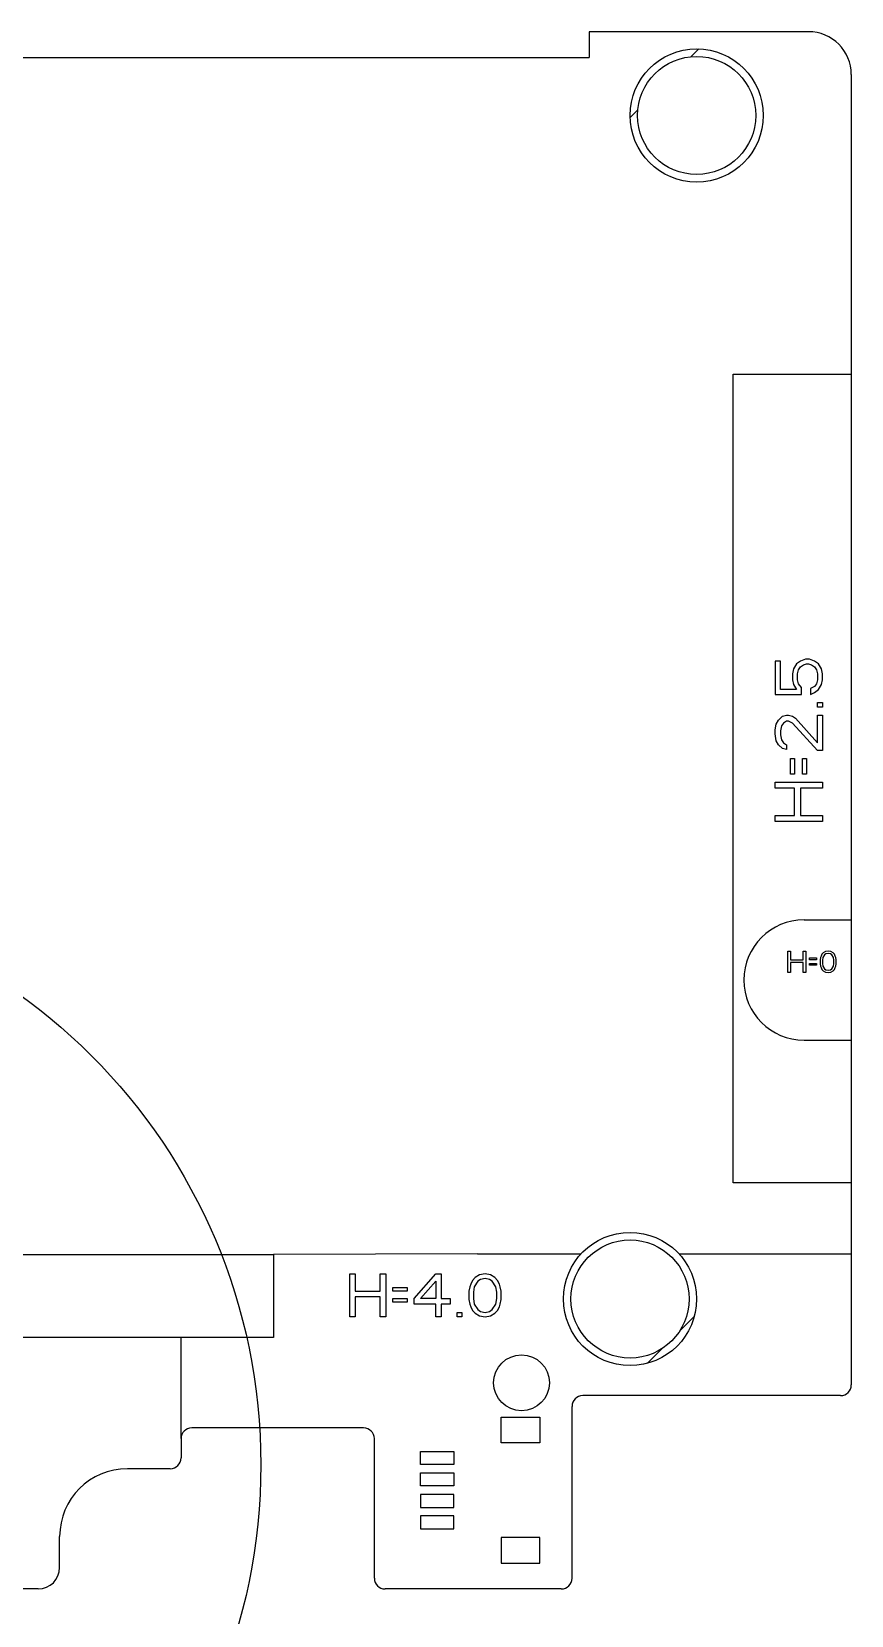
# Model space of a CAD drawing. Header units: millimetres. Extents: x 0 to 594, y 0 to 420.
# Drawn here: x 160.2 to 198.4, y 265.9 to 339.7 of the extents above; entities that cross this region are included whole.
import ezdxf

# ---------------------------------------------------------------- set-up
doc = ezdxf.new("R2010")
doc.units = ezdxf.units.MM
doc.header["$LTSCALE"] = 32.67
doc.layers.get('0').update_dxf_attribs({"linetype": 'CONTINUOUS'})
doc.layers.add('ASSEM_MEM', color=7, linetype='CONTINUOUS')

msp = doc.modelspace()

# ---------------------------------------------------------------- linework, layer by layer
at = {"color": 7, "linetype": 'CONTINUOUS'}
msp.add_circle((143.938, 272.953), 26.941, dxfattribs=at)
at = {"layer": 'ASSEM_MEM', "color": 7, "linetype": 'CONTINUOUS'}
for p, q in [((196.364, 339.674), (186.164, 339.674)), ((186.164, 339.674), (186.164, 338.474)), ((151.164, 338.474), (186.164, 338.474)), ((190.902, 338.512), (191.263, 338.873)), ((198.364, 337.674), (198.364, 323.73)), ((188.065, 335.675), (188.426, 336.036)), ((192.864, 323.73), (198.364, 323.73)), ((192.864, 286.083), (192.864, 323.73)), ((198.364, 323.73), (198.364, 298.324)), ((196.231, 310.466), (195.997, 310.375)), ((196.418, 310.466), (196.231, 310.466)), ((196.652, 310.375), (196.418, 310.466)), ((195.06, 310.375), (194.826, 310.375)), ((194.826, 310.375), (194.826, 308.816)), ((195.06, 309.045), (195.06, 310.375)), ((195.669, 310.008), (195.622, 309.779)), ((195.622, 309.779), (195.622, 309.504)), ((195.809, 310.237), (195.669, 310.008)), ((195.997, 310.375), (195.809, 310.237)), ((195.856, 309.779), (195.903, 309.962)), ((195.856, 309.504), (195.856, 309.779)), ((195.903, 309.962), (195.997, 310.1)), ((195.997, 310.1), (196.137, 310.191)), ((196.137, 310.191), (196.277, 310.237)), ((196.277, 310.237), (196.371, 310.237)), ((196.371, 310.237), (196.511, 310.191)), ((196.511, 310.191), (196.652, 310.1)), ((196.839, 310.237), (196.652, 310.375)), ((196.652, 310.1), (196.745, 309.962)), ((196.745, 309.962), (196.792, 309.779)), ((196.792, 309.779), (196.792, 309.504)), ((196.98, 310.008), (196.839, 310.237)), ((197.026, 309.779), (196.98, 310.008)), ((197.026, 309.504), (197.026, 309.779)), ((195.809, 309.045), (195.06, 309.045)), ((195.622, 309.504), (195.669, 309.275)), ((195.669, 309.275), (195.809, 309.045)), ((195.903, 309.32), (195.856, 309.504)), ((196.043, 309.137), (195.903, 309.32)), ((196.043, 308.816), (196.043, 309.137)), ((196.652, 309.183), (196.465, 309.091)), ((196.465, 309.091), (196.465, 308.816)), ((196.745, 309.32), (196.652, 309.183)), ((196.652, 308.908), (196.839, 309.045)), ((196.792, 309.504), (196.745, 309.32)), ((196.839, 309.045), (196.98, 309.275)), ((196.98, 309.275), (197.026, 309.504)), ((194.826, 308.816), (196.043, 308.816)), ((196.465, 308.816), (196.652, 308.908)), ((196.792, 308.45), (197.026, 308.45)), ((196.792, 308.22), (196.792, 308.45)), ((197.026, 308.22), (196.792, 308.22)), ((197.026, 308.45), (197.026, 308.22)), ((194.873, 307.441), (194.967, 307.625)), ((194.967, 307.625), (195.154, 307.808)), ((195.201, 307.487), (195.107, 307.35)), ((195.154, 307.808), (195.341, 307.854)), ((195.341, 307.579), (195.201, 307.487)), ((195.341, 307.854), (195.435, 307.854)), ((195.435, 307.579), (195.341, 307.579)), ((195.435, 307.854), (195.622, 307.808)), ((195.622, 307.487), (195.435, 307.579)), ((195.622, 307.808), (195.762, 307.716)), ((196.792, 306.204), (195.622, 307.487)), ((195.762, 307.716), (196.792, 306.57)), ((196.792, 307.854), (197.026, 307.854)), ((196.792, 306.57), (196.792, 307.854)), ((197.026, 307.854), (197.026, 306.204)), ((194.826, 307.166), (194.873, 307.441)), ((194.826, 306.983), (194.826, 307.166)), ((194.873, 306.662), (194.826, 306.983)), ((195.107, 307.35), (195.06, 307.12)), ((195.06, 307.12), (195.06, 306.937)), ((195.06, 306.937), (195.107, 306.708)), ((195.107, 306.708), (195.201, 306.57)), ((194.967, 306.479), (194.873, 306.662)), ((195.154, 306.295), (194.967, 306.479)), ((195.341, 306.25), (195.154, 306.295)), ((195.201, 306.57), (195.341, 306.479)), ((195.341, 306.479), (195.341, 306.25)), ((197.026, 306.204), (196.792, 306.204)), ((195.528, 305.837), (195.716, 305.837)), ((195.528, 305.104), (195.528, 305.837)), ((195.716, 305.837), (195.716, 305.104)), ((196.09, 305.837), (196.277, 305.837)), ((196.09, 305.104), (196.09, 305.837)), ((196.277, 305.837), (196.277, 305.104)), ((194.826, 304.737), (197.026, 304.737)), ((194.826, 304.462), (194.826, 304.737)), ((195.716, 305.104), (195.528, 305.104)), ((196.277, 305.104), (196.09, 305.104)), ((197.026, 304.737), (197.026, 304.462)), ((195.716, 304.462), (194.826, 304.462)), ((195.716, 303.179), (195.716, 304.462)), ((197.026, 304.462), (195.997, 304.462)), ((195.997, 304.462), (195.997, 303.179)), ((194.826, 303.179), (195.716, 303.179)), ((194.826, 302.904), (194.826, 303.179)), ((195.997, 303.179), (197.026, 303.179)), ((197.026, 303.179), (197.026, 302.904)), ((197.026, 302.904), (194.826, 302.904)), ((196.164, 298.324), (198.364, 298.324)), ((198.364, 298.324), (198.364, 292.724)), ((195.411, 296.87), (195.536, 296.87)), ((195.411, 295.87), (195.411, 296.87)), ((195.536, 296.87), (195.536, 296.465)), ((195.536, 296.465), (196.119, 296.465)), ((196.119, 296.87), (196.244, 296.87)), ((196.119, 296.465), (196.119, 296.87)), ((196.244, 296.87), (196.244, 295.87)), ((196.411, 296.551), (196.744, 296.551)), ((196.411, 296.465), (196.411, 296.551)), ((196.744, 296.465), (196.411, 296.465)), ((196.744, 296.551), (196.744, 296.465)), ((196.932, 296.572), (196.911, 296.465)), ((196.911, 296.465), (196.911, 296.274)), ((196.953, 296.636), (196.932, 296.572)), ((196.994, 296.721), (196.953, 296.636)), ((197.057, 296.785), (196.994, 296.721)), ((197.036, 296.572), (197.015, 296.444)), ((197.015, 296.444), (197.015, 296.295)), ((197.119, 296.7), (197.036, 296.572)), ((197.161, 296.848), (197.057, 296.785)), ((197.182, 296.742), (197.119, 296.7)), ((197.286, 296.87), (197.161, 296.848)), ((197.286, 296.763), (197.182, 296.742)), ((197.411, 296.848), (197.286, 296.87)), ((197.39, 296.742), (197.286, 296.763)), ((197.453, 296.7), (197.39, 296.742)), ((197.515, 296.785), (197.411, 296.848)), ((197.536, 296.572), (197.453, 296.7)), ((197.578, 296.721), (197.515, 296.785)), ((197.557, 296.444), (197.536, 296.572)), ((197.557, 296.295), (197.557, 296.444)), ((197.619, 296.636), (197.578, 296.721)), ((197.64, 296.572), (197.619, 296.636)), ((197.661, 296.465), (197.64, 296.572)), ((197.661, 296.274), (197.661, 296.465)), ((195.536, 295.87), (195.411, 295.87)), ((196.119, 296.338), (195.536, 296.338)), ((195.536, 296.338), (195.536, 295.87)), ((196.119, 295.87), (196.119, 296.338)), ((196.244, 295.87), (196.119, 295.87)), ((196.411, 296.295), (196.744, 296.295)), ((196.411, 296.21), (196.411, 296.295)), ((196.744, 296.21), (196.411, 296.21)), ((196.744, 296.295), (196.744, 296.21)), ((196.911, 296.274), (196.932, 296.168)), ((196.932, 296.168), (196.953, 296.104)), ((196.953, 296.104), (196.994, 296.019)), ((196.994, 296.019), (197.057, 295.955)), ((197.015, 296.295), (197.036, 296.168)), ((197.036, 296.168), (197.119, 296.04)), ((197.057, 295.955), (197.161, 295.891)), ((197.119, 296.04), (197.182, 295.997)), ((197.161, 295.891), (197.286, 295.87)), ((197.182, 295.997), (197.286, 295.976)), ((197.286, 295.976), (197.39, 295.997)), ((197.286, 295.87), (197.411, 295.891)), ((197.39, 295.997), (197.453, 296.04)), ((197.411, 295.891), (197.515, 295.955)), ((197.453, 296.04), (197.536, 296.168)), ((197.515, 295.955), (197.578, 296.019)), ((197.536, 296.168), (197.557, 296.295)), ((197.578, 296.019), (197.619, 296.104)), ((197.619, 296.104), (197.64, 296.168)), ((197.64, 296.168), (197.661, 296.274)), ((196.164, 292.724), (198.364, 292.724)), ((198.364, 292.724), (198.364, 286.083)), ((198.364, 286.083), (192.864, 286.083)), ((198.364, 286.083), (198.364, 276.674)), ((79.714, 282.744), (171.464, 282.744)), ((180.964, 282.774), (171.464, 282.744)), ((171.464, 282.744), (171.464, 278.874)), ((180.964, 282.774), (185.784, 282.774)), ((190.344, 282.774), (198.364, 282.774)), ((175.022, 281.84), (175.272, 281.84)), ((175.022, 279.84), (175.022, 281.84)), ((175.272, 281.84), (175.272, 281.032)), ((176.439, 281.84), (176.689, 281.84)), ((176.439, 281.032), (176.439, 281.84)), ((176.689, 281.84), (176.689, 279.84)), ((178.022, 280.691), (179.022, 281.84)), ((179.022, 281.84), (179.272, 281.84)), ((179.272, 281.84), (179.272, 280.691)), ((180.856, 281.67), (180.731, 281.542)), ((181.064, 281.798), (180.856, 281.67)), ((181.314, 281.84), (181.064, 281.798)), ((181.564, 281.798), (181.314, 281.84)), ((181.772, 281.67), (181.564, 281.798)), ((181.897, 281.542), (181.772, 281.67)), ((175.272, 281.032), (176.439, 281.032)), ((177.022, 281.202), (177.689, 281.202)), ((177.022, 281.032), (177.022, 281.202)), ((177.689, 281.032), (177.022, 281.032)), ((177.689, 281.202), (177.689, 281.032)), ((178.314, 280.691), (179.022, 281.5)), ((179.022, 281.5), (179.022, 280.691)), ((180.606, 281.244), (180.564, 281.032)), ((180.564, 281.032), (180.564, 280.649)), ((180.647, 281.372), (180.606, 281.244)), ((180.731, 281.542), (180.647, 281.372)), ((180.814, 281.244), (180.772, 280.989)), ((180.772, 280.989), (180.772, 280.691)), ((180.981, 281.5), (180.814, 281.244)), ((181.106, 281.585), (180.981, 281.5)), ((181.314, 281.627), (181.106, 281.585)), ((181.522, 281.585), (181.314, 281.627)), ((181.647, 281.5), (181.522, 281.585)), ((181.814, 281.244), (181.647, 281.5)), ((181.856, 280.989), (181.814, 281.244)), ((181.856, 280.691), (181.856, 280.989)), ((181.981, 281.372), (181.897, 281.542)), ((182.022, 281.244), (181.981, 281.372)), ((182.064, 281.032), (182.022, 281.244)), ((182.064, 280.649), (182.064, 281.032)), ((176.439, 280.776), (175.272, 280.776)), ((175.272, 280.776), (175.272, 279.84)), ((176.439, 279.84), (176.439, 280.776)), ((177.022, 280.691), (177.689, 280.691)), ((177.022, 280.521), (177.022, 280.691)), ((177.689, 280.521), (177.022, 280.521)), ((177.689, 280.691), (177.689, 280.521)), ((178.022, 280.436), (178.022, 280.691)), ((179.022, 280.436), (178.022, 280.436)), ((179.022, 280.691), (178.314, 280.691)), ((179.022, 279.84), (179.022, 280.436)), ((179.272, 280.691), (179.689, 280.691)), ((179.689, 280.436), (179.272, 280.436)), ((179.272, 280.436), (179.272, 279.84)), ((179.689, 280.691), (179.689, 280.436)), ((180.564, 280.649), (180.606, 280.436)), ((180.606, 280.436), (180.647, 280.308)), ((180.647, 280.308), (180.731, 280.138)), ((180.772, 280.691), (180.814, 280.436)), ((180.814, 280.436), (180.981, 280.181)), ((180.981, 280.181), (181.106, 280.095)), ((181.522, 280.095), (181.647, 280.181)), ((181.647, 280.181), (181.814, 280.436)), ((181.814, 280.436), (181.856, 280.691)), ((181.897, 280.138), (181.981, 280.308)), ((181.981, 280.308), (182.022, 280.436)), ((182.022, 280.436), (182.064, 280.649)), ((175.272, 279.84), (175.022, 279.84)), ((176.689, 279.84), (176.439, 279.84)), ((179.272, 279.84), (179.022, 279.84)), ((180.022, 280.053), (180.231, 280.053)), ((180.022, 279.84), (180.022, 280.053)), ((180.231, 279.84), (180.022, 279.84)), ((180.231, 280.053), (180.231, 279.84)), ((180.731, 280.138), (180.856, 280.01)), ((180.856, 280.01), (181.064, 279.883)), ((181.064, 279.883), (181.314, 279.84)), ((181.106, 280.095), (181.314, 280.053)), ((181.314, 280.053), (181.522, 280.095)), ((181.314, 279.84), (181.564, 279.883)), ((181.564, 279.883), (181.772, 280.01)), ((181.772, 280.01), (181.897, 280.138)), ((190.371, 279.177), (191.056, 279.862)), ((171.464, 278.874), (118.564, 278.874)), ((167.164, 274.174), (167.164, 278.874)), ((188.876, 277.683), (189.561, 278.368)), ((197.864, 276.174), (185.864, 276.174)), ((182.064, 275.174), (183.864, 275.174)), ((182.064, 273.974), (182.064, 275.174)), ((183.864, 275.174), (183.864, 273.974)), ((185.364, 267.674), (185.364, 275.674)), ((175.664, 274.674), (167.664, 274.674)), ((167.164, 274.174), (167.164, 273.274)), ((176.164, 267.674), (176.164, 274.174)), ((178.314, 273.574), (179.864, 273.574)), ((178.314, 272.974), (178.314, 273.574)), ((179.864, 273.574), (179.864, 272.974)), ((183.864, 273.974), (182.064, 273.974)), ((179.864, 272.974), (178.314, 272.974)), ((166.664, 272.774), (164.664, 272.774)), ((178.314, 272.574), (179.864, 272.574)), ((178.314, 271.974), (178.314, 272.574)), ((179.864, 272.574), (179.864, 271.974)), ((179.864, 271.974), (178.314, 271.974)), ((179.864, 271.574), (178.314, 271.574)), ((178.314, 271.574), (178.314, 270.974)), ((179.864, 270.974), (179.864, 271.574)), ((178.314, 270.974), (179.864, 270.974)), ((179.864, 270.574), (178.314, 270.574)), ((178.314, 270.574), (178.314, 269.974)), ((178.314, 269.974), (179.864, 269.974)), ((179.864, 269.974), (179.864, 270.574)), ((161.514, 268.174), (161.514, 269.624)), ((183.864, 269.574), (182.064, 269.574)), ((182.064, 269.574), (182.064, 268.374)), ((183.864, 268.374), (183.864, 269.574)), ((182.064, 268.374), (183.864, 268.374)), ((160.514, 267.174), (127.814, 267.174)), ((184.864, 267.174), (176.664, 267.174))]:
    msp.add_line(p, q, dxfattribs=at)
for centre, radius in [((191.164, 335.774), 3.1), ((191.164, 335.774), 2.75), ((188.064, 280.674), 3.1), ((188.064, 280.674), 2.75), ((183.014, 276.774), 1.3)]:
    msp.add_circle(centre, radius, dxfattribs=at)
for centre, radius, start, end in [((196.364, 337.674), 2, 0, 90), ((196.164, 295.524), 2.8, 90, 270), ((197.864, 276.674), 0.5, 270, 360), ((185.864, 275.674), 0.5, 90, 180), ((167.664, 274.174), 0.5, 90, 180), ((175.664, 274.174), 0.5, 0, 90), ((166.664, 273.274), 0.5, 270, 360), ((164.664, 269.624), 3.15, 90, 180), ((160.514, 268.174), 1, 270, 360), ((176.664, 267.674), 0.5, 180, 270), ((184.864, 267.674), 0.5, 270, 360)]:
    msp.add_arc(centre, radius, start, end, dxfattribs=at)

doc.saveas('drawing.dxf')
